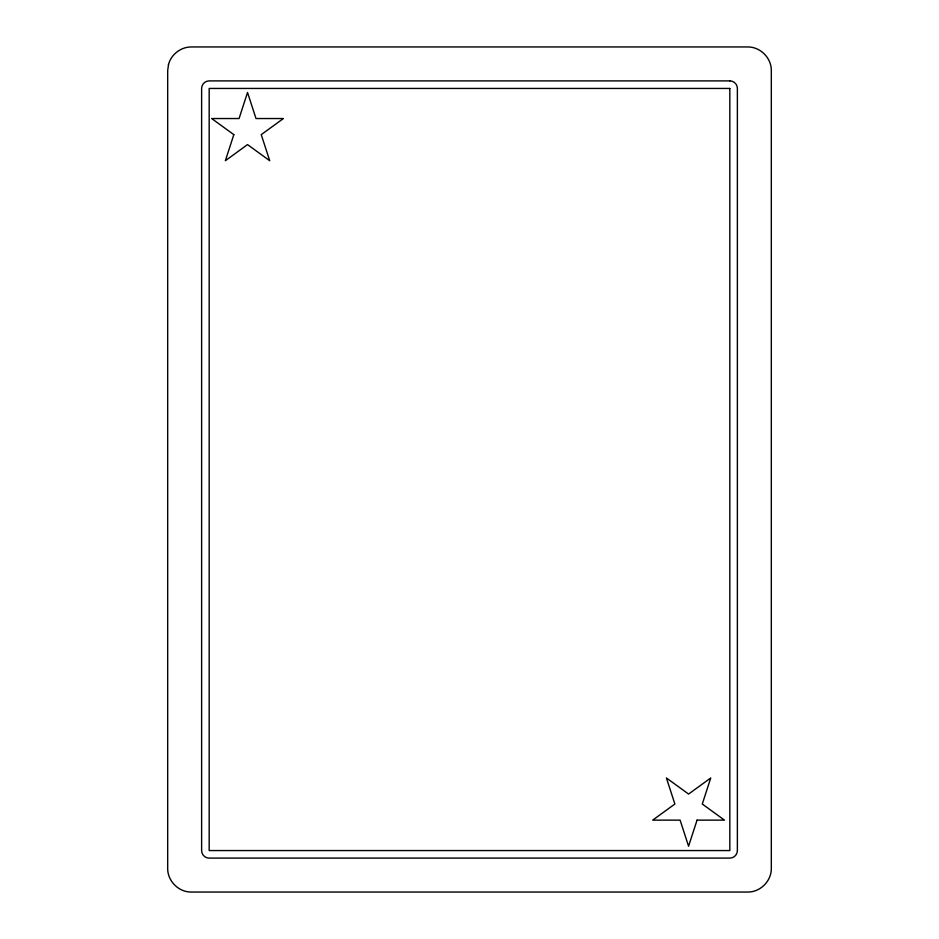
<?xml version="1.0" encoding="UTF-8"?>
<svg xmlns="http://www.w3.org/2000/svg" width="939" height="939" viewBox="0 0 939 939"><rect width="100%" height="100%" fill="white"/><g stroke="black" fill="none" stroke-linecap="round" stroke-linejoin="round"><path stroke-width="1.41" d="M168.492 64.568L167.682 70.718L167.682 868.282C167.447 881.028 178.703 892.285 191.439 892.05L747.561 892.05C760.297 892.285 771.553 881.028 771.318 868.282L771.318 70.718C771.553 57.972 760.297 46.715 747.561 46.95L191.439 46.95C180.934 46.868 171.098 54.392 168.492 64.568M233.834 134.641L225.36 160.71L247.532 144.594L269.716 160.71L261.242 134.641L283.414 118.537L256.007 118.537L247.532 92.468L239.069 118.537L211.662 118.537L233.834 134.641M697.055 820.134L688.58 846.203L680.106 820.134L652.699 820.134L674.871 804.019L666.408 777.962L688.58 794.065L710.753 777.962L702.29 804.019L724.462 820.134L697.055 820.134M729.826 80.895L209.174 80.895A7.547 7.547 0 0 0 201.627 88.442L201.627 850.558A7.547 7.547 0 0 0 209.174 858.105L729.826 858.105A7.547 7.547 0 0 0 737.373 850.558L737.373 88.442A7.547 7.547 0 0 0 729.826 80.895M729.826 88.442L209.174 88.442L209.174 850.558L729.826 850.558L729.826 88.442"/></g></svg>
